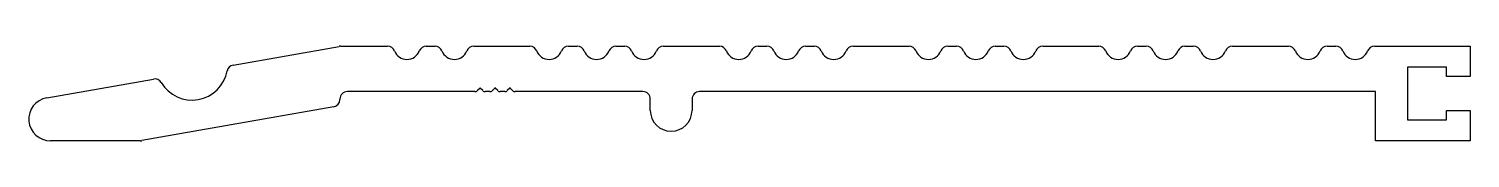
# Model space of a CAD drawing. Extents: x -50.2 to 46.3, y 0.4 to 6.8.
import ezdxf

# ---------------------------------------------------------------- set-up
doc = ezdxf.new("R2010")
doc.units = 0
doc.layers.add('1', color=7, linetype='CONTINUOUS')

msp = doc.modelspace()

# ---------------------------------------------------------------- linework, layer by layer
at = {"layer": '1', "color": 7, "linetype": 'CONTINUOUS'}
for p, q in [((-36.556, 5.538, -0.168), (-29.441, 6.792, -0.168)), ((-29.354, 6.8, -0.168), (-26.205, 6.8, -0.168)), ((-23.611, 6.8, -0.168), (-23.025, 6.8, -0.168)), ((-20.431, 6.8, -0.168), (-16.675, 6.8, -0.168)), ((-14.081, 6.8, -0.168), (-13.495, 6.8, -0.168)), ((-10.901, 6.8, -0.168), (-10.315, 6.8, -0.168)), ((-7.721, 6.8, -0.168), (-3.965, 6.8, -0.168)), ((-1.371, 6.8, -0.168), (-0.785, 6.8, -0.168)), ((1.809, 6.8, -0.168), (2.395, 6.8, -0.168)), ((4.989, 6.8, -0.168), (8.745, 6.8, -0.168)), ((11.339, 6.8, -0.168), (11.925, 6.8, -0.168)), ((14.519, 6.8, -0.168), (15.105, 6.8, -0.168)), ((17.699, 6.8, -0.168), (21.455, 6.8, -0.168)), ((24.049, 6.8, -0.168), (24.635, 6.8, -0.168)), ((27.229, 6.8, -0.168), (27.815, 6.8, -0.168)), ((30.409, 6.8, -0.168), (34.165, 6.8, -0.168)), ((36.759, 6.8, -0.168), (37.345, 6.8, -0.168)), ((39.939, 6.8, -0.168), (46.347, 6.8, -0.168)), ((46.347, 6.8, -0.168), (46.347, 4.768, -0.168)), ((44.76, 5.403, -0.168), (42.156, 5.403, -0.168)), ((42.156, 5.403, -0.168), (42.156, 1.847, -0.168)), ((44.76, 4.768, -0.168), (44.76, 5.403, -0.168)), ((-49.047, 3.335, -0.168), (-41.889, 4.597, -0.168)), ((-20.009, 3.994, -0.168), (-20.18, 3.823, -0.168)), ((-19.827, 3.823, -0.168), (-19.998, 3.994, -0.168)), ((-19.009, 3.994, -0.168), (-19.181, 3.823, -0.168)), ((-18.827, 3.823, -0.168), (-18.998, 3.994, -0.168)), ((-18.01, 3.994, -0.168), (-18.181, 3.823, -0.168)), ((-17.827, 3.823, -0.168), (-17.998, 3.994, -0.168)), ((46.347, 4.768, -0.168), (44.76, 4.768, -0.168)), ((-29.398, 3.25, -0.168), (-29.398, 3.219, -0.168)), ((-20.357, 3.75, -0.168), (-28.898, 3.75, -0.168)), ((-19.357, 3.75, -0.168), (-19.65, 3.75, -0.168)), ((-18.357, 3.75, -0.168), (-18.65, 3.75, -0.168)), ((-9.098, 3.75, -0.168), (-17.65, 3.75, -0.168)), ((-8.598, 2.49, -0.168), (-8.598, 3.25, -0.168)), ((-5.798, 3.25, -0.168), (-5.798, 2.49, -0.168)), ((39.997, 3.75, -0.168), (-5.298, 3.75, -0.168)), ((39.997, 0.45, -0.168), (39.997, 3.75, -0.168)), ((-29.811, 2.726, -0.168), (-42.678, 0.458, -0.168)), ((44.76, 1.847, -0.168), (44.76, 2.482, -0.168)), ((44.76, 2.482, -0.168), (46.347, 2.482, -0.168)), ((46.347, 2.482, -0.168), (46.347, 0.45, -0.168)), ((42.156, 1.847, -0.168), (44.76, 1.847, -0.168)), ((-42.765, 0.45, -0.168), (-48.794, 0.45, -0.168)), ((46.347, 0.45, -0.168), (39.997, 0.45, -0.168))]:
    msp.add_line(p, q, dxfattribs=at)
for centre, radius, start, end in [((-29.354, 6.3, -0.168), 0.5, 90, 100), ((-26.205, 6.3, -0.168), 0.5, 21.08252, 90), ((-23.611, 6.3, -0.168), 0.5, 90, 158.91748), ((-23.025, 6.3, -0.168), 0.5, 21.08252, 90), ((-20.431, 6.3, -0.168), 0.5, 90, 158.91748), ((-16.675, 6.3, -0.168), 0.5, 21.08252, 90), ((-14.081, 6.3, -0.168), 0.5, 90, 158.91748), ((-13.495, 6.3, -0.168), 0.5, 21.08252, 90), ((-10.901, 6.3, -0.168), 0.5, 90, 158.91748), ((-10.315, 6.3, -0.168), 0.5, 21.08252, 90), ((-7.721, 6.3, -0.168), 0.5, 90, 158.91748), ((-3.965, 6.3, -0.168), 0.5, 21.08252, 90), ((-1.371, 6.3, -0.168), 0.5, 90, 158.91748), ((-0.785, 6.3, -0.168), 0.5, 21.08252, 90), ((1.809, 6.3, -0.168), 0.5, 90, 158.91748), ((2.395, 6.3, -0.168), 0.5, 21.08252, 90), ((4.989, 6.3, -0.168), 0.5, 90, 158.91748), ((8.745, 6.3, -0.168), 0.5, 21.08252, 90), ((11.339, 6.3, -0.168), 0.5, 90, 158.91748), ((11.925, 6.3, -0.168), 0.5, 21.08252, 90), ((14.519, 6.3, -0.168), 0.5, 90, 158.91748), ((15.105, 6.3, -0.168), 0.5, 21.08252, 90), ((17.699, 6.3, -0.168), 0.5, 90, 158.91748), ((21.455, 6.3, -0.168), 0.5, 21.08252, 90), ((24.049, 6.3, -0.168), 0.5, 90, 158.91748), ((24.635, 6.3, -0.168), 0.5, 21.08252, 90), ((27.229, 6.3, -0.168), 0.5, 90, 158.91748), ((27.815, 6.3, -0.168), 0.5, 21.08252, 90), ((30.409, 6.3, -0.168), 0.5, 90, 158.91748), ((34.165, 6.3, -0.168), 0.5, 21.08252, 90), ((36.759, 6.3, -0.168), 0.5, 90, 158.91748), ((37.345, 6.3, -0.168), 0.5, 21.08252, 90), ((39.939, 6.3, -0.168), 0.5, 90, 158.91748), ((-24.908, 6.8, -0.168), 0.89, 201.08252, 338.91748), ((-21.728, 6.8, -0.168), 0.89, 201.08252, 338.91748), ((-15.378, 6.8, -0.168), 0.89, 201.08252, 338.91748), ((-12.198, 6.8, -0.168), 0.89, 201.08252, 338.91748), ((-9.018, 6.8, -0.168), 0.89, 201.08252, 338.91748), ((-2.668, 6.8, -0.168), 0.89, 201.08252, 338.91748), ((0.512, 6.8, -0.168), 0.89, 201.08252, 338.91748), ((3.692, 6.8, -0.168), 0.89, 201.08252, 338.91748), ((10.042, 6.8, -0.168), 0.89, 201.08252, 338.91748), ((13.222, 6.8, -0.168), 0.89, 201.08252, 338.91748), ((16.402, 6.8, -0.168), 0.89, 201.08252, 338.91748), ((22.752, 6.8, -0.168), 0.89, 201.08252, 338.91748), ((25.932, 6.8, -0.168), 0.89, 201.08252, 338.91748), ((29.112, 6.8, -0.168), 0.89, 201.08252, 338.91748), ((35.462, 6.8, -0.168), 0.89, 201.08252, 338.91748), ((38.642, 6.8, -0.168), 0.89, 201.08252, 338.91748), ((-39.311, 5.57, -0.168), 2.39, 210.45557, 349.54443), ((-36.469, 5.045, -0.168), 0.5, 100, 169.54443), ((-41.802, 4.105, -0.168), 0.5, 30.45557, 100), ((-20.004, 3.989, -0.168), 0.008, 45, 135), ((-19.004, 3.989, -0.168), 0.008, 45, 135), ((-18.004, 3.989, -0.168), 0.008, 45, 135), ((-48.794, 1.904, -0.168), 1.454, 100, 270), ((-29.898, 3.219, -0.168), 0.5, 280, 360), ((-28.898, 3.25, -0.168), 0.5, 90, 180), ((-20.357, 4, -0.168), 0.25, 270, 315), ((-19.65, 4, -0.168), 0.25, 225, 270), ((-19.357, 4, -0.168), 0.25, 270, 315), ((-18.65, 4, -0.168), 0.25, 225, 270), ((-18.357, 4, -0.168), 0.25, 270, 315), ((-17.65, 4, -0.168), 0.25, 225, 270), ((-9.098, 3.25, -0.168), 0.5, 0, 90), ((-5.298, 3.25, -0.168), 0.5, 90, 180), ((-7.198, 2.49, -0.168), 1.4, 180, 0), ((-42.765, 0.95, -0.168), 0.5, 270, 280)]:
    msp.add_arc(centre, radius, start, end, dxfattribs=at)

doc.saveas('drawing.dxf')
